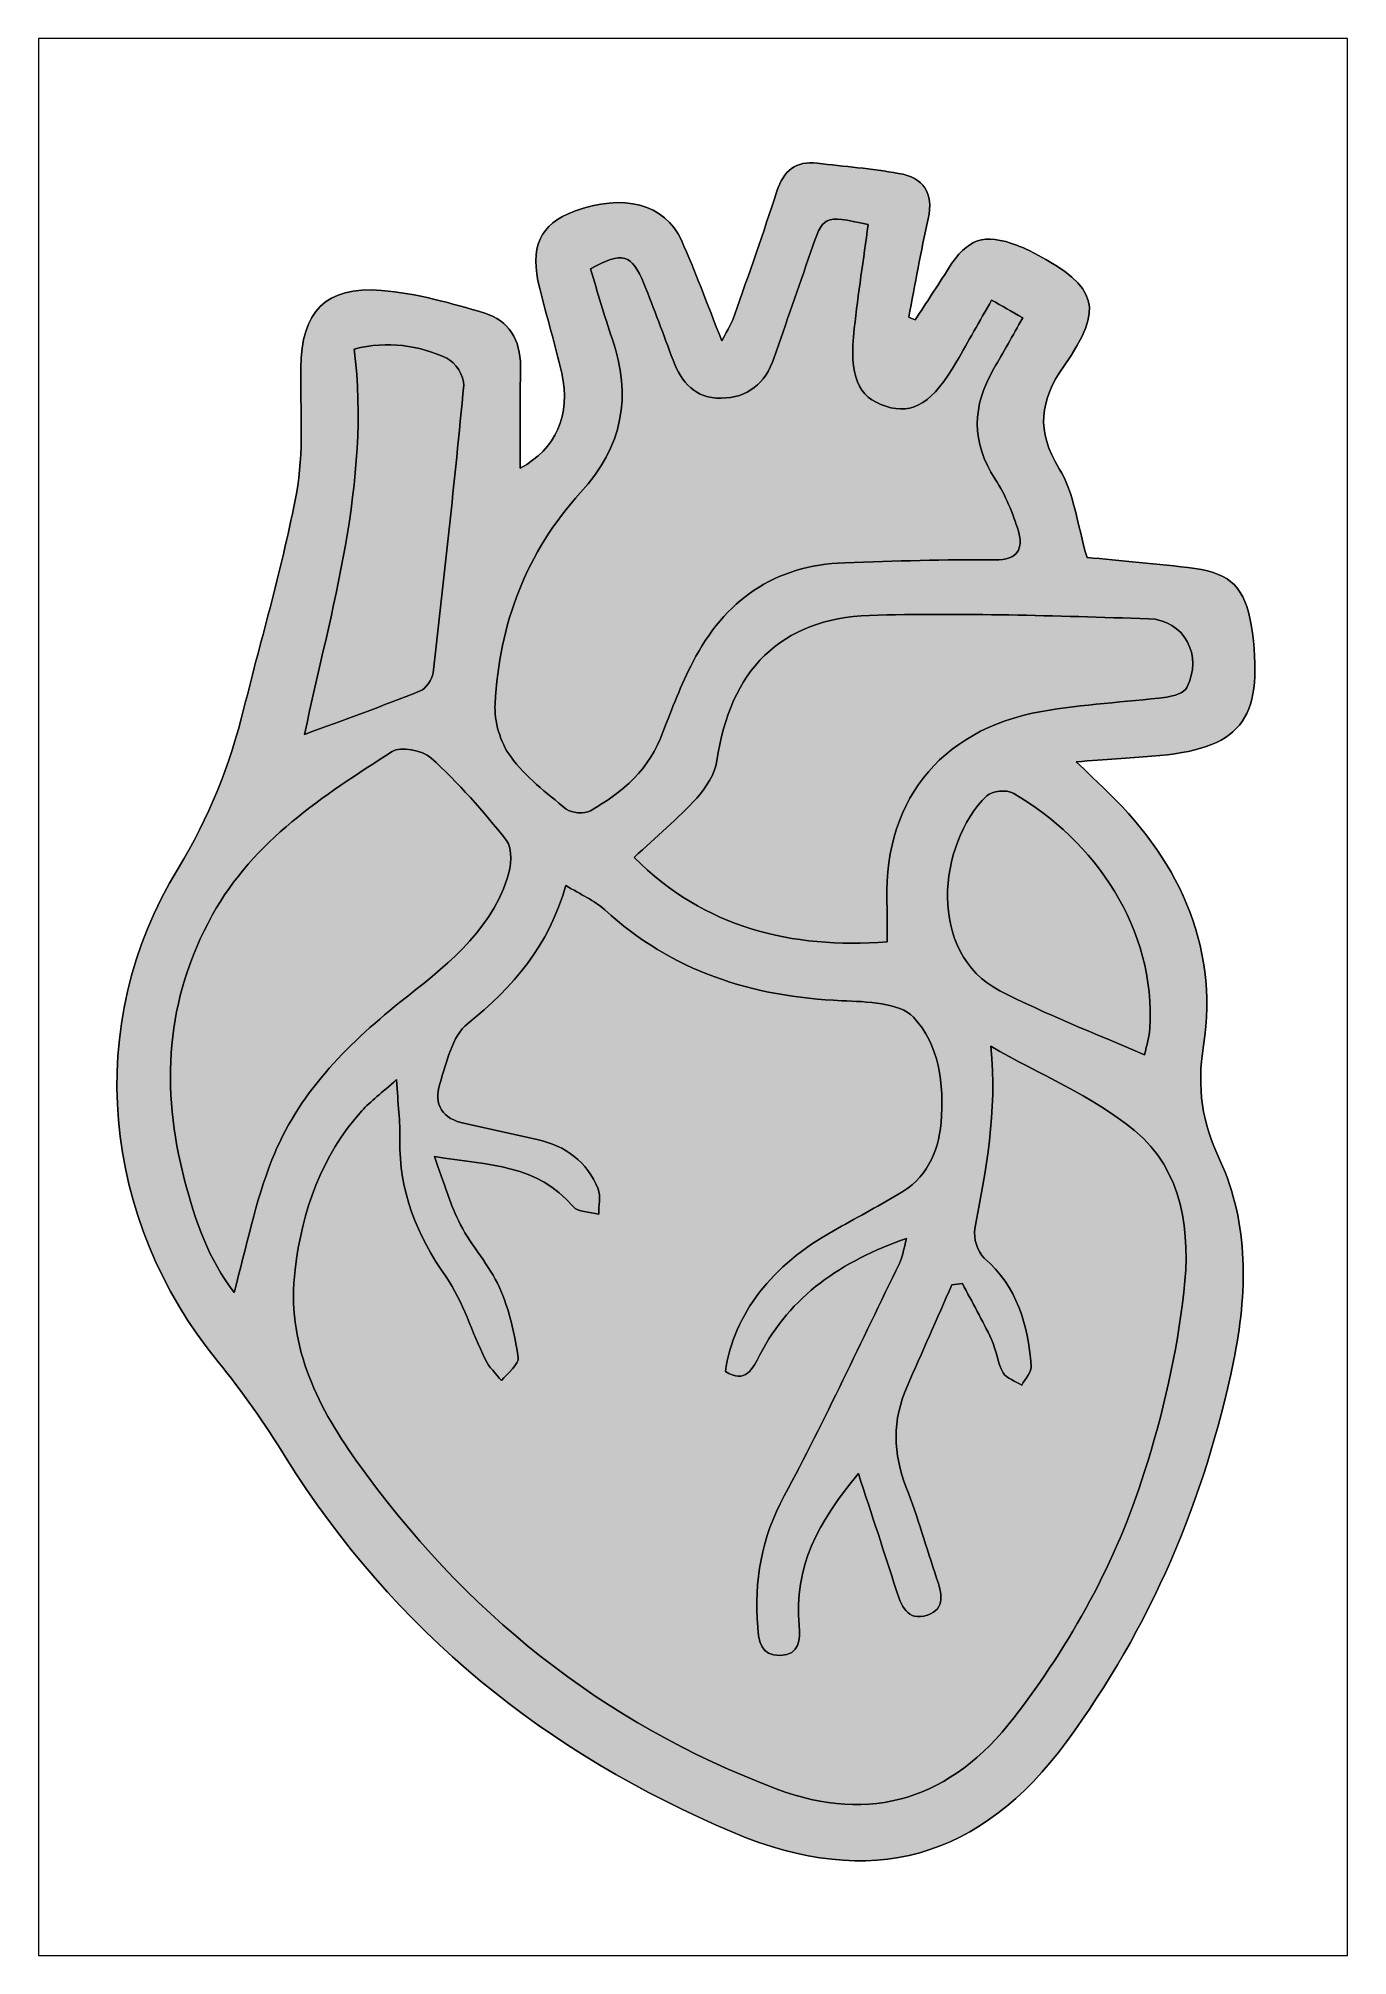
# Model space of a CAD drawing. Extents: x 301 to 995, y -1029 to -11.
import ezdxf

# ---------------------------------------------------------------- set-up
doc = ezdxf.new("R2010")
doc.units = 0
doc.header["$MEASUREMENT"] = 0
doc.layers.add('Capa 1', color=7, linetype='Continuous', lineweight=0)

msp = doc.modelspace()

# ---------------------------------------------------------------- hatches: boundary and pattern name
at = {"layer": 'Capa 1', "true_color": 0x000000, "transparency": 33554687}
h = msp.add_hatch(color=18, dxfattribs=at)
h.dxf.hatch_style = 2
edge = h.paths.add_edge_path()
edge.add_spline(control_points=[(887.6, -550.6), (888.8, -545), (890.2, -540.9), (890.4, -536.8), (893.8, -483.6), (861.1, -436.6), (818, -411.7), (814.5, -409.7), (806.6, -410.5), (803.9, -413.1), (777.7, -438.8), (772.3, -496.5), (810.8, -516.5), (835.2, -529.1), (861, -538.9), (887.6, -550.6)], knot_values=[0, 0, 0, 0, 1, 1, 1, 2, 2, 2, 3, 3, 3, 4, 4, 4, 5, 5, 5, 5], degree=3, periodic=0)
edge = h.paths.add_edge_path()
edge.add_spline(control_points=[(441.9, -380.5), (463.3, -372.6), (483.5, -365.4), (503.3, -357.4), (506.4, -356.2), (509.7, -351.4), (510.1, -347.9), (516, -297.1), (521.6, -246.2), (526.4, -195.2), (526.8, -190.6), (521.9, -182.9), (517.4, -180.9), (502.4, -174), (486.3, -171.6), (468.3, -176), (477, -247.3), (455.9, -314.3), (441.9, -380.5)], knot_values=[0, 0, 0, 0, 1, 1, 1, 2, 2, 2, 3, 3, 3, 4, 4, 4, 5, 5, 5, 6, 6, 6, 6], degree=3, periodic=0)
edge = h.paths.add_edge_path()
edge.add_spline(control_points=[(404.5, -676.6), (411.3, -652.2), (415.8, -628.4), (424.6, -606.3), (438.2, -571.7), (463.7, -545.8), (492.4, -522.8), (515.4, -504.4), (539.6, -486.5), (549.5, -457), (551.6, -450.8), (552.4, -441.1), (549, -436.8), (536.9, -421.1), (523.5, -406.4), (509, -392.9), (504.6, -388.9), (492.9, -386.7), (488.4, -389.6), (451.8, -413.1), (414.9, -436.7), (393, -476.4), (368.2, -521.1), (365.4, -568.2), (378.3, -617), (383.9, -638.4), (391, -659.1), (404.5, -676.6)], knot_values=[0, 0, 0, 0, 1, 1, 1, 2, 2, 2, 3, 3, 3, 4, 4, 4, 5, 5, 5, 6, 6, 6, 7, 7, 7, 8, 8, 8, 9, 9, 9, 9], degree=3, periodic=0)
edge = h.paths.add_edge_path()
edge.add_spline(control_points=[(616.8, -445.8), (654.4, -483.5), (700.1, -494.2), (751, -490.6), (751, -484.1), (751.3, -478.8), (751, -473.6), (747.9, -417.6), (778.1, -378.1), (833.1, -368.3), (855, -364.5), (877.3, -363.4), (899.4, -360.7), (903.2, -360.2), (908.6, -358.5), (910, -355.7), (918.8, -338.8), (908.7, -319.7), (889.8, -319.1), (840.4, -317.7), (791, -315.8), (741.7, -317.4), (694.3, -318.9), (667.6, -346.9), (660.7, -394.5), (659.6, -401.5), (655, -408.9), (650, -414.3), (640, -425.2), (628.5, -434.9), (616.8, -445.8)], knot_values=[0, 0, 0, 0, 1, 1, 1, 2, 2, 2, 3, 3, 3, 4, 4, 4, 5, 5, 5, 6, 6, 6, 7, 7, 7, 8, 8, 8, 9, 9, 9, 10, 10, 10, 10], degree=3, periodic=0)
edge = h.paths.add_edge_path()
edge.add_spline(control_points=[(593.6, -133.4), (597.4, -145.6), (600.9, -158.1), (605.1, -170.4), (615.7, -201), (610.8, -227.9), (588.4, -252.2), (559.6, -283.7), (545.2, -321.9), (543, -364.2), (542.5, -373.6), (545.8, -384.8), (551.3, -392.3), (559.2, -403.1), (570.3, -411.6), (580.8, -420.1), (583.6, -422.3), (590.3, -422.8), (593.6, -421), (610.9, -411.4), (625, -398.7), (632.1, -379.4), (636.8, -366.8), (641.8, -354.1), (648, -342.1), (664.7, -309.3), (691.2, -290.7), (728.6, -289.4), (755.2, -288.5), (781.8, -287.6), (808.4, -287.9), (820.5, -288), (823.3, -281.8), (820.7, -272.7), (817.9, -263.1), (813.8, -253.5), (808.4, -245.1), (795.6, -225.4), (796.1, -206.2), (807.7, -186.4), (812.7, -177.8), (817.6, -169.1), (823, -159.5), (816.9, -156), (812.1, -153.2), (806.5, -150), (800, -161.5), (794, -172), (788.1, -182.4), (775.4, -204.5), (765.1, -211), (750.3, -206.4), (735.4, -201.6), (730.7, -190.4), (733.6, -165.1), (735.7, -146.6), (738.5, -128.2), (741, -110), (717.1, -104.8), (717.2, -104.8), (710.4, -124.8), (704, -143.5), (697.4, -162.2), (691, -181), (686.4, -194.3), (677.1, -201.9), (662.9, -202.1), (649.4, -202.3), (642, -193.8), (637.5, -182), (632.4, -168.4), (627.4, -154.8), (622, -141.3), (615.6, -125.5), (610.7, -124.1), (593.6, -133.4)], knot_values=[0, 0, 0, 0, 1, 1, 1, 2, 2, 2, 3, 3, 3, 4, 4, 4, 5, 5, 5, 6, 6, 6, 7, 7, 7, 8, 8, 8, 9, 9, 9, 10, 10, 10, 11, 11, 11, 12, 12, 12, 13, 13, 13, 14, 14, 14, 15, 15, 15, 16, 16, 16, 17, 17, 17, 18, 18, 18, 19, 19, 19, 20, 20, 20, 21, 21, 21, 22, 22, 22, 23, 23, 23, 24, 24, 24, 25, 25, 25, 25], degree=3, periodic=0)
edge = h.paths.add_edge_path()
edge.add_spline(control_points=[(735.8, -772.7), (714.5, -798.2), (701.4, -822.6), (704.4, -853.4), (705.1, -860.8), (704.8, -868.8), (694.3, -869.2), (683.9, -869.6), (683, -861.6), (682.4, -854.3), (680.3, -829.7), (684.4, -806.9), (696.5, -784.5), (718.2, -744.1), (737.4, -702.4), (757.6, -661.2), (759.3, -657.6), (759.9, -653.4), (761.4, -647.9), (726.7, -660.1), (699.8, -678.3), (683.5, -709.8), (679.9, -716.8), (675.9, -725.4), (665.2, -718.5), (669.8, -687.9), (689.9, -662.1), (722.6, -643.9), (734, -637.5), (745.4, -631.2), (756.8, -624.7), (771.5, -616.3), (778.3, -602.9), (779.7, -586.5), (781.4, -566.1), (778.6, -544.9), (765, -530.6), (757.5, -522.7), (740.2, -522.4), (727.1, -521.8), (679.5, -519.8), (636.9, -506.3), (601.2, -473.6), (595.7, -468.6), (588.5, -465.5), (580.5, -460.6), (571.6, -492.6), (552.6, -514.7), (528.4, -534), (520.2, -540.6), (517.3, -554.7), (513.7, -565.9), (510.2, -576.9), (515.1, -584.6), (527.1, -587), (539.9, -589.7), (552.6, -592.7), (565.3, -595.5), (580.5, -598.8), (591.9, -607.2), (597.7, -621.7), (599.2, -625.6), (597.9, -630.6), (598, -635.1), (593.3, -633.8), (586.9, -634), (584.4, -631), (565.8, -608.8), (539.9, -609), (510.8, -604.5), (516.1, -618.8), (519.3, -630.3), (524.7, -640.7), (530.6, -652.2), (540, -662.1), (545.3, -673.9), (550.5, -685.5), (553.4, -698.4), (555.3, -711.1), (555.9, -714.7), (549.6, -719.3), (546.4, -723.4), (543.5, -719.7), (539.8, -716.3), (537.8, -712.1), (530.7, -697.6), (526.1, -681.5), (517, -668.4), (501.5, -646.2), (492, -622.9), (492.5, -595.6), (492.7, -586.1), (491.5, -576.6), (490.7, -563.7), (482.8, -570.8), (477, -575.1), (472.3, -580.3), (450.8, -604.3), (440.6, -633.2), (436.9, -664.6), (432.3, -703.1), (447.5, -735.1), (469.2, -765.6), (526.3, -846.1), (600, -905.2), (692.2, -940), (742.6, -959.1), (785.3, -945.2), (818.3, -902.3), (848.7, -862.9), (872.5, -819.5), (887.5, -772.2), (897.4, -741.1), (904.9, -708.7), (908.5, -676.4), (912.1, -645.2), (908.2, -611.8), (882.3, -590.7), (859.8, -572.3), (831.7, -560.7), (806, -546), (809.7, -581.1), (803.3, -611.9), (797.6, -642.9), (796.7, -647.7), (799, -655.2), (802.6, -658.4), (820, -673.7), (825.8, -693.6), (827.5, -715.4), (827.8, -718.7), (824.3, -722.3), (822.6, -725.8), (819.2, -723.7), (814.4, -722.3), (812.6, -719.2), (809.6, -713.9), (809.1, -707.2), (806.4, -701.5), (801.7, -691.5), (796.2, -681.8), (791, -671.9), (789.2, -672.1), (787.3, -672.3), (785.4, -672.6), (777.5, -690.6), (769.5, -708.5), (761.6, -726.6), (753.8, -744.3), (754.1, -762), (761.2, -780.1), (767.3, -795.9), (772, -812.2), (777.3, -828.2), (779.8, -835.8), (782.4, -844.5), (772.4, -847.8), (761.6, -851.4), (758.5, -842.7), (755.8, -834.4), (749.6, -814.7), (743.1, -795), (735.8, -772.7)], knot_values=[0, 0, 0, 0, 1, 1, 1, 2, 2, 2, 3, 3, 3, 4, 4, 4, 5, 5, 5, 6, 6, 6, 7, 7, 7, 8, 8, 8, 9, 9, 9, 10, 10, 10, 11, 11, 11, 12, 12, 12, 13, 13, 13, 14, 14, 14, 15, 15, 15, 16, 16, 16, 17, 17, 17, 18, 18, 18, 19, 19, 19, 20, 20, 20, 21, 21, 21, 22, 22, 22, 23, 23, 23, 24, 24, 24, 25, 25, 25, 26, 26, 26, 27, 27, 27, 28, 28, 28, 29, 29, 29, 30, 30, 30, 31, 31, 31, 32, 32, 32, 33, 33, 33, 34, 34, 34, 35, 35, 35, 36, 36, 36, 37, 37, 37, 38, 38, 38, 39, 39, 39, 40, 40, 40, 41, 41, 41, 42, 42, 42, 43, 43, 43, 44, 44, 44, 45, 45, 45, 46, 46, 46, 47, 47, 47, 48, 48, 48, 49, 49, 49, 50, 50, 50, 51, 51, 51, 52, 52, 52, 53, 53, 53, 54, 54, 54, 54], degree=3, periodic=0)
edge = h.paths.add_edge_path()
edge.add_spline(control_points=[(556.4, -239.2), (575.2, -229.2), (583.5, -210.9), (578.4, -188.9), (574.9, -173.8), (570.5, -158.9), (566.7, -143.9), (561.2, -121.9), (566.7, -109.7), (585.1, -102.9), (610.9, -93.3), (633.1, -99), (641.9, -118.3), (649.2, -134.5), (655.2, -151.3), (663.4, -171.7), (666.7, -165), (668.8, -161.7), (670.1, -158.1), (677.7, -136.2), (685.4, -114.3), (692.6, -92.2), (696.1, -81.4), (702.5, -76), (714, -77.4), (728.4, -79.1), (742.8, -80.3), (757.1, -82.8), (770.3, -85), (775.9, -93.1), (772.8, -106.9), (769, -124.2), (765.9, -141.7), (762.5, -159.1), (763.6, -159.6), (764.8, -160.1), (765.9, -160.6), (771.8, -151.5), (777.8, -142.5), (783.6, -133.3), (793.6, -117.4), (802.5, -114.3), (820.2, -121.1), (823.3, -122.3), (826.4, -123.7), (829.4, -125.3), (862.9, -143.1), (866.4, -154.2), (844.9, -184.9), (832, -203.4), (830, -219.4), (842.4, -239.5), (850.3, -252.4), (852, -269.3), (857.1, -286.6), (874.3, -288.3), (894.4, -289.9), (914.4, -292.5), (933.5, -295.1), (941.1, -303.2), (944.2, -322.3), (944.5, -323.7), (944.8, -325.2), (944.9, -326.6), (950.7, -373.5), (938.4, -388.5), (891.4, -392.1), (879.3, -393), (867.3, -393.9), (851.4, -395), (857.4, -400.7), (861.2, -404.4), (865.1, -408.1), (904.6, -445.5), (927.3, -491), (918.9, -545.6), (915.3, -568.6), (918.2, -586.2), (927.6, -606.4), (943.2, -640.5), (942.3, -676.9), (934.8, -713.3), (919.6, -786.8), (890.7, -854.5), (846.3, -915), (800.9, -976.9), (742.7, -994.1), (669.5, -963.2), (570.4, -921.5), (489.5, -856.4), (431.9, -764.1), (420.9, -746.4), (409, -729.2), (395.9, -713.2), (334.1, -637.9), (324.2, -534.5), (374.8, -451.7), (391.3, -424.6), (402.3, -396.7), (409.8, -366.6), (419.2, -328.6), (430.4, -291), (437.6, -252.6), (441.7, -231), (439.7, -208.2), (439.9, -186), (440.2, -156.2), (453, -142.5), (482.8, -144.9), (501.3, -146.5), (519.7, -151.6), (537.6, -157), (550.2, -160.8), (556.6, -171.2), (556.5, -185), (556.3, -203.2), (556.4, -221.4), (556.4, -239.2)], knot_values=[0, 0, 0, 0, 1, 1, 1, 2, 2, 2, 3, 3, 3, 4, 4, 4, 5, 5, 5, 6, 6, 6, 7, 7, 7, 8, 8, 8, 9, 9, 9, 10, 10, 10, 11, 11, 11, 12, 12, 12, 13, 13, 13, 14, 14, 14, 15, 15, 15, 16, 16, 16, 17, 17, 17, 18, 18, 18, 19, 19, 19, 20, 20, 20, 21, 21, 21, 22, 22, 22, 23, 23, 23, 24, 24, 24, 25, 25, 25, 26, 26, 26, 27, 27, 27, 28, 28, 28, 29, 29, 29, 30, 30, 30, 31, 31, 31, 32, 32, 32, 33, 33, 33, 34, 34, 34, 35, 35, 35, 36, 36, 36, 37, 37, 37, 38, 38, 38, 39, 39, 39, 39], degree=3, periodic=0)
at = {"layer": 'Capa 1', "true_color": 0x1d1d1b, "transparency": 33554687}
h = msp.add_hatch(color=250, dxfattribs=at)
h.dxf.hatch_style = 2
edge = h.paths.add_edge_path()
edge.add_spline(control_points=[(593.6, -133.4), (610.7, -124.1), (615.6, -125.5), (622, -141.3), (627.4, -154.8), (632.4, -168.4), (637.5, -182), (642, -193.8), (649.4, -202.3), (662.9, -202.1), (677.1, -201.9), (686.4, -194.3), (691, -181), (697.4, -162.2), (704, -143.5), (710.4, -124.8), (717.2, -104.8), (717.1, -104.8), (741, -110), (738.5, -128.2), (735.7, -146.6), (733.6, -165.1), (730.7, -190.4), (735.4, -201.6), (750.3, -206.4), (765.1, -211), (775.4, -204.5), (788.1, -182.4), (794, -172), (800, -161.5), (806.5, -150), (812.1, -153.2), (816.9, -156), (823, -159.5), (817.6, -169.1), (812.7, -177.8), (807.7, -186.4), (796.1, -206.2), (795.6, -225.4), (808.4, -245.1), (813.8, -253.5), (817.9, -263.1), (820.7, -272.7), (823.3, -281.8), (820.5, -288), (808.4, -287.9), (781.8, -287.6), (755.2, -288.5), (728.6, -289.4), (691.2, -290.7), (664.7, -309.3), (648, -342.1), (641.8, -354.1), (636.8, -366.8), (632.1, -379.4), (625, -398.7), (610.9, -411.4), (593.6, -421), (590.3, -422.8), (583.6, -422.3), (580.8, -420.1), (570.3, -411.6), (559.2, -403.1), (551.3, -392.3), (545.8, -384.8), (542.5, -373.6), (543, -364.2), (545.2, -321.9), (559.6, -283.7), (588.4, -252.2), (610.8, -227.9), (615.7, -201), (605.1, -170.4), (600.9, -158.1), (597.4, -145.6), (593.6, -133.4)], knot_values=[0, 0, 0, 0, 1, 1, 1, 2, 2, 2, 3, 3, 3, 4, 4, 4, 5, 5, 5, 6, 6, 6, 7, 7, 7, 8, 8, 8, 9, 9, 9, 10, 10, 10, 11, 11, 11, 12, 12, 12, 13, 13, 13, 14, 14, 14, 15, 15, 15, 16, 16, 16, 17, 17, 17, 18, 18, 18, 19, 19, 19, 20, 20, 20, 21, 21, 21, 22, 22, 22, 23, 23, 23, 24, 24, 24, 25, 25, 25, 25], degree=3, periodic=0)
h = msp.add_hatch(color=250, dxfattribs=at)
h.dxf.hatch_style = 2
edge = h.paths.add_edge_path()
edge.add_spline(control_points=[(441.9, -380.5), (455.9, -314.3), (477, -247.3), (468.3, -176), (486.3, -171.6), (502.4, -174), (517.4, -180.9), (521.9, -182.9), (526.8, -190.6), (526.4, -195.2), (521.6, -246.2), (516, -297.1), (510.1, -347.9), (509.7, -351.4), (506.4, -356.2), (503.3, -357.4), (483.5, -365.4), (463.3, -372.6), (441.9, -380.5)], knot_values=[0, 0, 0, 0, 1, 1, 1, 2, 2, 2, 3, 3, 3, 4, 4, 4, 5, 5, 5, 6, 6, 6, 6], degree=3, periodic=0)
h = msp.add_hatch(color=250, dxfattribs=at)
h.dxf.hatch_style = 2
edge = h.paths.add_edge_path()
edge.add_spline(control_points=[(616.8, -445.8), (628.5, -434.9), (640, -425.2), (650, -414.3), (655, -408.9), (659.6, -401.5), (660.7, -394.5), (667.6, -346.9), (694.3, -318.9), (741.7, -317.4), (791, -315.8), (840.4, -317.7), (889.8, -319.1), (908.7, -319.7), (918.8, -338.8), (910, -355.7), (908.6, -358.5), (903.2, -360.2), (899.4, -360.7), (877.3, -363.4), (855, -364.5), (833.1, -368.3), (778.1, -378.1), (747.9, -417.6), (751, -473.6), (751.3, -478.8), (751, -484.1), (751, -490.6), (700.1, -494.2), (654.4, -483.5), (616.8, -445.8)], knot_values=[0, 0, 0, 0, 1, 1, 1, 2, 2, 2, 3, 3, 3, 4, 4, 4, 5, 5, 5, 6, 6, 6, 7, 7, 7, 8, 8, 8, 9, 9, 9, 10, 10, 10, 10], degree=3, periodic=0)
h = msp.add_hatch(color=250, dxfattribs=at)
h.dxf.hatch_style = 2
edge = h.paths.add_edge_path()
edge.add_spline(control_points=[(404.5, -676.6), (391, -659.1), (383.9, -638.4), (378.3, -617), (365.4, -568.2), (368.2, -521.1), (393, -476.4), (414.9, -436.7), (451.8, -413.1), (488.4, -389.6), (492.9, -386.7), (504.6, -388.9), (509, -392.9), (523.5, -406.4), (536.9, -421.1), (549, -436.8), (552.4, -441.1), (551.6, -450.8), (549.5, -457), (539.6, -486.5), (515.4, -504.4), (492.4, -522.8), (463.7, -545.8), (438.2, -571.7), (424.6, -606.3), (415.8, -628.4), (411.3, -652.2), (404.5, -676.6)], knot_values=[0, 0, 0, 0, 1, 1, 1, 2, 2, 2, 3, 3, 3, 4, 4, 4, 5, 5, 5, 6, 6, 6, 7, 7, 7, 8, 8, 8, 9, 9, 9, 9], degree=3, periodic=0)
h = msp.add_hatch(color=250, dxfattribs=at)
h.dxf.hatch_style = 2
edge = h.paths.add_edge_path()
edge.add_spline(control_points=[(887.6, -550.6), (861, -538.9), (835.2, -529.1), (810.8, -516.5), (772.3, -496.5), (777.7, -438.8), (803.9, -413.1), (806.6, -410.5), (814.5, -409.7), (818, -411.7), (861.1, -436.6), (893.8, -483.6), (890.4, -536.8), (890.2, -540.9), (888.8, -545), (887.6, -550.6)], knot_values=[0, 0, 0, 0, 1, 1, 1, 2, 2, 2, 3, 3, 3, 4, 4, 4, 5, 5, 5, 5], degree=3, periodic=0)
h = msp.add_hatch(color=250, dxfattribs=at)
h.dxf.hatch_style = 2
edge = h.paths.add_edge_path()
edge.add_spline(control_points=[(735.8, -772.7), (743.1, -795), (749.6, -814.7), (755.8, -834.4), (758.5, -842.7), (761.6, -851.4), (772.4, -847.8), (782.4, -844.5), (779.8, -835.8), (777.3, -828.2), (772, -812.2), (767.3, -795.9), (761.2, -780.1), (754.1, -762), (753.8, -744.3), (761.6, -726.6), (769.5, -708.5), (777.5, -690.6), (785.4, -672.6), (787.3, -672.3), (789.2, -672.1), (791, -671.9), (796.2, -681.8), (801.7, -691.5), (806.4, -701.5), (809.1, -707.2), (809.6, -713.9), (812.6, -719.2), (814.4, -722.3), (819.2, -723.7), (822.6, -725.8), (824.3, -722.3), (827.8, -718.7), (827.5, -715.4), (825.8, -693.6), (820, -673.7), (802.6, -658.4), (799, -655.2), (796.7, -647.7), (797.6, -642.9), (803.3, -611.9), (809.7, -581.1), (806, -546), (831.7, -560.7), (859.8, -572.3), (882.3, -590.7), (908.2, -611.8), (912.1, -645.2), (908.5, -676.4), (904.9, -708.7), (897.4, -741.1), (887.5, -772.2), (872.5, -819.5), (848.7, -862.9), (818.3, -902.3), (785.3, -945.2), (742.6, -959.1), (692.2, -940), (600, -905.2), (526.3, -846.1), (469.2, -765.6), (447.5, -735.1), (432.3, -703.1), (436.9, -664.6), (440.6, -633.2), (450.8, -604.3), (472.3, -580.3), (477, -575.1), (482.8, -570.8), (490.7, -563.7), (491.5, -576.6), (492.7, -586.1), (492.5, -595.6), (492, -622.9), (501.5, -646.2), (517, -668.4), (526.1, -681.5), (530.7, -697.6), (537.8, -712.1), (539.8, -716.3), (543.5, -719.7), (546.4, -723.4), (549.6, -719.3), (555.9, -714.7), (555.3, -711.1), (553.4, -698.4), (550.5, -685.5), (545.3, -673.9), (540, -662.1), (530.6, -652.2), (524.7, -640.7), (519.3, -630.3), (516.1, -618.8), (510.8, -604.5), (539.9, -609), (565.8, -608.8), (584.4, -631), (586.9, -634), (593.3, -633.8), (598, -635.1), (597.9, -630.6), (599.2, -625.6), (597.7, -621.7), (591.9, -607.2), (580.5, -598.8), (565.3, -595.5), (552.6, -592.7), (539.9, -589.7), (527.1, -587), (515.1, -584.6), (510.2, -576.9), (513.7, -565.9), (517.3, -554.7), (520.2, -540.6), (528.4, -534), (552.6, -514.7), (571.6, -492.6), (580.5, -460.6), (588.5, -465.5), (595.7, -468.6), (601.2, -473.6), (636.9, -506.3), (679.5, -519.8), (727.1, -521.8), (740.2, -522.4), (757.5, -522.7), (765, -530.6), (778.6, -544.9), (781.4, -566.1), (779.7, -586.5), (778.3, -602.9), (771.5, -616.3), (756.8, -624.7), (745.4, -631.2), (734, -637.5), (722.6, -643.9), (689.9, -662.1), (669.8, -687.9), (665.2, -718.5), (675.9, -725.4), (679.9, -716.8), (683.5, -709.8), (699.8, -678.3), (726.7, -660.1), (761.4, -647.9), (759.9, -653.4), (759.3, -657.6), (757.6, -661.2), (737.4, -702.4), (718.2, -744.1), (696.5, -784.5), (684.4, -806.9), (680.3, -829.7), (682.4, -854.3), (683, -861.6), (683.9, -869.6), (694.3, -869.2), (704.8, -868.8), (705.1, -860.8), (704.4, -853.4), (701.4, -822.6), (714.5, -798.2), (735.8, -772.7)], knot_values=[0, 0, 0, 0, 1, 1, 1, 2, 2, 2, 3, 3, 3, 4, 4, 4, 5, 5, 5, 6, 6, 6, 7, 7, 7, 8, 8, 8, 9, 9, 9, 10, 10, 10, 11, 11, 11, 12, 12, 12, 13, 13, 13, 14, 14, 14, 15, 15, 15, 16, 16, 16, 17, 17, 17, 18, 18, 18, 19, 19, 19, 20, 20, 20, 21, 21, 21, 22, 22, 22, 23, 23, 23, 24, 24, 24, 25, 25, 25, 26, 26, 26, 27, 27, 27, 28, 28, 28, 29, 29, 29, 30, 30, 30, 31, 31, 31, 32, 32, 32, 33, 33, 33, 34, 34, 34, 35, 35, 35, 36, 36, 36, 37, 37, 37, 38, 38, 38, 39, 39, 39, 40, 40, 40, 41, 41, 41, 42, 42, 42, 43, 43, 43, 44, 44, 44, 45, 45, 45, 46, 46, 46, 47, 47, 47, 48, 48, 48, 49, 49, 49, 50, 50, 50, 51, 51, 51, 52, 52, 52, 53, 53, 53, 54, 54, 54, 54], degree=3, periodic=0)

# ---------------------------------------------------------------- linework, layer by layer
at = {"layer": 'Capa 1'}
for points, knots in [([(300.7, -11.2), (532.3, -11.2), (763.8, -11.2), (995.4, -11.2), (995.4, -350.3), (995.4, -689.4), (995.4, -1028.5), (763.8, -1028.5), (532.3, -1028.5), (300.7, -1028.5), (300.7, -689.4), (300.7, -350.3), (300.7, -11.2)], [0, 0, 0, 0, 1, 1, 1, 2, 2, 2, 3, 3, 3, 4, 4, 4, 4]), ([(556.4, -239.2), (556.4, -221.4), (556.3, -203.2), (556.5, -185), (556.6, -171.2), (550.2, -160.8), (537.6, -157), (519.7, -151.6), (501.3, -146.5), (482.8, -144.9), (453, -142.5), (440.2, -156.2), (439.9, -186), (439.7, -208.2), (441.7, -231), (437.6, -252.6), (430.4, -291), (419.2, -328.6), (409.8, -366.6), (402.3, -396.7), (391.3, -424.6), (374.8, -451.7), (324.2, -534.5), (334.1, -637.9), (395.9, -713.2), (409, -729.2), (420.9, -746.4), (431.9, -764.1), (489.5, -856.4), (570.4, -921.5), (669.5, -963.2), (742.7, -994.1), (800.9, -976.9), (846.3, -915), (890.7, -854.5), (919.6, -786.8), (934.8, -713.3), (942.3, -676.9), (943.2, -640.5), (927.6, -606.4), (918.2, -586.2), (915.3, -568.6), (918.9, -545.6), (927.3, -491), (904.6, -445.5), (865.1, -408.1), (861.2, -404.4), (857.4, -400.7), (851.4, -395), (867.3, -393.9), (879.3, -393), (891.4, -392.1), (938.4, -388.5), (950.7, -373.5), (944.9, -326.6), (944.8, -325.2), (944.5, -323.7), (944.2, -322.3), (941.1, -303.2), (933.5, -295.1), (914.4, -292.5), (894.4, -289.9), (874.3, -288.3), (857.1, -286.6), (852, -269.3), (850.3, -252.4), (842.4, -239.5), (830, -219.4), (832, -203.4), (844.9, -184.9), (866.4, -154.2), (862.9, -143.1), (829.4, -125.3), (826.4, -123.7), (823.3, -122.3), (820.2, -121.1), (802.5, -114.3), (793.6, -117.4), (783.6, -133.3), (777.8, -142.5), (771.8, -151.5), (765.9, -160.6), (764.8, -160.1), (763.6, -159.6), (762.5, -159.1), (765.9, -141.7), (769, -124.2), (772.8, -106.9), (775.9, -93.1), (770.3, -85), (757.1, -82.8), (742.8, -80.3), (728.4, -79.1), (714, -77.4), (702.5, -76), (696.1, -81.4), (692.6, -92.2), (685.4, -114.3), (677.7, -136.2), (670.1, -158.1), (668.8, -161.7), (666.7, -165), (663.4, -171.7), (655.2, -151.3), (649.2, -134.5), (641.9, -118.3), (633.1, -99), (610.9, -93.3), (585.1, -102.9), (566.7, -109.7), (561.2, -121.9), (566.7, -143.9), (570.5, -158.9), (574.9, -173.8), (578.4, -188.9), (583.5, -210.9), (575.2, -229.2), (556.4, -239.2)], [0, 0, 0, 0, 1, 1, 1, 2, 2, 2, 3, 3, 3, 4, 4, 4, 5, 5, 5, 6, 6, 6, 7, 7, 7, 8, 8, 8, 9, 9, 9, 10, 10, 10, 11, 11, 11, 12, 12, 12, 13, 13, 13, 14, 14, 14, 15, 15, 15, 16, 16, 16, 17, 17, 17, 18, 18, 18, 19, 19, 19, 20, 20, 20, 21, 21, 21, 22, 22, 22, 23, 23, 23, 24, 24, 24, 25, 25, 25, 26, 26, 26, 27, 27, 27, 28, 28, 28, 29, 29, 29, 30, 30, 30, 31, 31, 31, 32, 32, 32, 33, 33, 33, 34, 34, 34, 35, 35, 35, 36, 36, 36, 37, 37, 37, 38, 38, 38, 39, 39, 39, 39]), ([(556.4, -239.2), (575.2, -229.2), (583.5, -210.9), (578.4, -188.9), (574.9, -173.8), (570.5, -158.9), (566.7, -143.9), (561.2, -121.9), (566.7, -109.7), (585.1, -102.9), (610.9, -93.3), (633.1, -99), (641.9, -118.3), (649.2, -134.5), (655.2, -151.3), (663.4, -171.7), (666.7, -165), (668.8, -161.7), (670.1, -158.1), (677.7, -136.2), (685.4, -114.3), (692.6, -92.2), (696.1, -81.4), (702.5, -76), (714, -77.4), (728.4, -79.1), (742.8, -80.3), (757.1, -82.8), (770.3, -85), (775.9, -93.1), (772.8, -106.9), (769, -124.2), (765.9, -141.7), (762.5, -159.1), (763.6, -159.6), (764.8, -160.1), (765.9, -160.6), (771.8, -151.5), (777.8, -142.5), (783.6, -133.3), (793.6, -117.4), (802.5, -114.3), (820.2, -121.1), (823.3, -122.3), (826.4, -123.7), (829.4, -125.3), (862.9, -143.1), (866.4, -154.2), (844.9, -184.9), (832, -203.4), (830, -219.4), (842.4, -239.5), (850.3, -252.4), (852, -269.3), (857.1, -286.6), (874.3, -288.3), (894.4, -289.9), (914.4, -292.5), (933.5, -295.1), (941.1, -303.2), (944.2, -322.3), (944.5, -323.7), (944.8, -325.2), (944.9, -326.6), (950.7, -373.5), (938.4, -388.5), (891.4, -392.1), (879.3, -393), (867.3, -393.9), (851.4, -395), (857.4, -400.7), (861.2, -404.4), (865.1, -408.1), (904.6, -445.5), (927.3, -491), (918.9, -545.6), (915.3, -568.6), (918.2, -586.2), (927.6, -606.4), (943.2, -640.5), (942.3, -676.9), (934.8, -713.3), (919.6, -786.8), (890.7, -854.5), (846.3, -915), (800.9, -976.9), (742.7, -994.1), (669.5, -963.2), (570.4, -921.5), (489.5, -856.4), (431.9, -764.1), (420.9, -746.4), (409, -729.2), (395.9, -713.2), (334.1, -637.9), (324.2, -534.5), (374.8, -451.7), (391.3, -424.6), (402.3, -396.7), (409.8, -366.6), (419.2, -328.6), (430.4, -291), (437.6, -252.6), (441.7, -231), (439.7, -208.2), (439.9, -186), (440.2, -156.2), (453, -142.5), (482.8, -144.9), (501.3, -146.5), (519.7, -151.6), (537.6, -157), (550.2, -160.8), (556.6, -171.2), (556.5, -185), (556.3, -203.2), (556.4, -221.4), (556.4, -239.2)], [0, 0, 0, 0, 1, 1, 1, 2, 2, 2, 3, 3, 3, 4, 4, 4, 5, 5, 5, 6, 6, 6, 7, 7, 7, 8, 8, 8, 9, 9, 9, 10, 10, 10, 11, 11, 11, 12, 12, 12, 13, 13, 13, 14, 14, 14, 15, 15, 15, 16, 16, 16, 17, 17, 17, 18, 18, 18, 19, 19, 19, 20, 20, 20, 21, 21, 21, 22, 22, 22, 23, 23, 23, 24, 24, 24, 25, 25, 25, 26, 26, 26, 27, 27, 27, 28, 28, 28, 29, 29, 29, 30, 30, 30, 31, 31, 31, 32, 32, 32, 33, 33, 33, 34, 34, 34, 35, 35, 35, 36, 36, 36, 37, 37, 37, 38, 38, 38, 39, 39, 39, 39]), ([(593.6, -133.4), (597.4, -145.6), (600.9, -158.1), (605.1, -170.4), (615.7, -201), (610.8, -227.9), (588.4, -252.2), (559.6, -283.7), (545.2, -321.9), (543, -364.2), (542.5, -373.6), (545.8, -384.8), (551.3, -392.3), (559.2, -403.1), (570.3, -411.6), (580.8, -420.1), (583.6, -422.3), (590.3, -422.8), (593.6, -421), (610.9, -411.4), (625, -398.7), (632.1, -379.4), (636.8, -366.8), (641.8, -354.1), (648, -342.1), (664.7, -309.3), (691.2, -290.7), (728.6, -289.4), (755.2, -288.5), (781.8, -287.6), (808.4, -287.9), (820.5, -288), (823.3, -281.8), (820.7, -272.7), (817.9, -263.1), (813.8, -253.5), (808.4, -245.1), (795.6, -225.4), (796.1, -206.2), (807.7, -186.4), (812.7, -177.8), (817.6, -169.1), (823, -159.5), (816.9, -156), (812.1, -153.2), (806.5, -150), (800, -161.5), (794, -172), (788.1, -182.4), (775.4, -204.5), (765.1, -211), (750.3, -206.4), (735.4, -201.6), (730.7, -190.4), (733.6, -165.1), (735.7, -146.6), (738.5, -128.2), (741, -110), (717.1, -104.8), (717.2, -104.8), (710.4, -124.8), (704, -143.5), (697.4, -162.2), (691, -181), (686.4, -194.3), (677.1, -201.9), (662.9, -202.1), (649.4, -202.3), (642, -193.8), (637.5, -182), (632.4, -168.4), (627.4, -154.8), (622, -141.3), (615.6, -125.5), (610.7, -124.1), (593.6, -133.4)], [0, 0, 0, 0, 1, 1, 1, 2, 2, 2, 3, 3, 3, 4, 4, 4, 5, 5, 5, 6, 6, 6, 7, 7, 7, 8, 8, 8, 9, 9, 9, 10, 10, 10, 11, 11, 11, 12, 12, 12, 13, 13, 13, 14, 14, 14, 15, 15, 15, 16, 16, 16, 17, 17, 17, 18, 18, 18, 19, 19, 19, 20, 20, 20, 21, 21, 21, 22, 22, 22, 23, 23, 23, 24, 24, 24, 25, 25, 25, 25]), ([(593.6, -133.4), (610.7, -124.1), (615.6, -125.5), (622, -141.3), (627.4, -154.8), (632.4, -168.4), (637.5, -182), (642, -193.8), (649.4, -202.3), (662.9, -202.1), (677.1, -201.9), (686.4, -194.3), (691, -181), (697.4, -162.2), (704, -143.5), (710.4, -124.8), (717.2, -104.8), (717.1, -104.8), (741, -110), (738.5, -128.2), (735.7, -146.6), (733.6, -165.1), (730.7, -190.4), (735.4, -201.6), (750.3, -206.4), (765.1, -211), (775.4, -204.5), (788.1, -182.4), (794, -172), (800, -161.5), (806.5, -150), (812.1, -153.2), (816.9, -156), (823, -159.5), (817.6, -169.1), (812.7, -177.8), (807.7, -186.4), (796.1, -206.2), (795.6, -225.4), (808.4, -245.1), (813.8, -253.5), (817.9, -263.1), (820.7, -272.7), (823.3, -281.8), (820.5, -288), (808.4, -287.9), (781.8, -287.6), (755.2, -288.5), (728.6, -289.4), (691.2, -290.7), (664.7, -309.3), (648, -342.1), (641.8, -354.1), (636.8, -366.8), (632.1, -379.4), (625, -398.7), (610.9, -411.4), (593.6, -421), (590.3, -422.8), (583.6, -422.3), (580.8, -420.1), (570.3, -411.6), (559.2, -403.1), (551.3, -392.3), (545.8, -384.8), (542.5, -373.6), (543, -364.2), (545.2, -321.9), (559.6, -283.7), (588.4, -252.2), (610.8, -227.9), (615.7, -201), (605.1, -170.4), (600.9, -158.1), (597.4, -145.6), (593.6, -133.4)], [0, 0, 0, 0, 1, 1, 1, 2, 2, 2, 3, 3, 3, 4, 4, 4, 5, 5, 5, 6, 6, 6, 7, 7, 7, 8, 8, 8, 9, 9, 9, 10, 10, 10, 11, 11, 11, 12, 12, 12, 13, 13, 13, 14, 14, 14, 15, 15, 15, 16, 16, 16, 17, 17, 17, 18, 18, 18, 19, 19, 19, 20, 20, 20, 21, 21, 21, 22, 22, 22, 23, 23, 23, 24, 24, 24, 25, 25, 25, 25]), ([(441.9, -380.5), (463.3, -372.6), (483.5, -365.4), (503.3, -357.4), (506.4, -356.2), (509.7, -351.4), (510.1, -347.9), (516, -297.1), (521.6, -246.2), (526.4, -195.2), (526.8, -190.6), (521.9, -182.9), (517.4, -180.9), (502.4, -174), (486.3, -171.6), (468.3, -176), (477, -247.3), (455.9, -314.3), (441.9, -380.5)], [0, 0, 0, 0, 1, 1, 1, 2, 2, 2, 3, 3, 3, 4, 4, 4, 5, 5, 5, 6, 6, 6, 6]), ([(441.9, -380.5), (455.9, -314.3), (477, -247.3), (468.3, -176), (486.3, -171.6), (502.4, -174), (517.4, -180.9), (521.9, -182.9), (526.8, -190.6), (526.4, -195.2), (521.6, -246.2), (516, -297.1), (510.1, -347.9), (509.7, -351.4), (506.4, -356.2), (503.3, -357.4), (483.5, -365.4), (463.3, -372.6), (441.9, -380.5)], [0, 0, 0, 0, 1, 1, 1, 2, 2, 2, 3, 3, 3, 4, 4, 4, 5, 5, 5, 6, 6, 6, 6]), ([(616.8, -445.8), (654.4, -483.5), (700.1, -494.2), (751, -490.6), (751, -484.1), (751.3, -478.8), (751, -473.6), (747.9, -417.6), (778.1, -378.1), (833.1, -368.3), (855, -364.5), (877.3, -363.4), (899.4, -360.7), (903.2, -360.2), (908.6, -358.5), (910, -355.7), (918.8, -338.8), (908.7, -319.7), (889.8, -319.1), (840.4, -317.7), (791, -315.8), (741.7, -317.4), (694.3, -318.9), (667.6, -346.9), (660.7, -394.5), (659.6, -401.5), (655, -408.9), (650, -414.3), (640, -425.2), (628.5, -434.9), (616.8, -445.8)], [0, 0, 0, 0, 1, 1, 1, 2, 2, 2, 3, 3, 3, 4, 4, 4, 5, 5, 5, 6, 6, 6, 7, 7, 7, 8, 8, 8, 9, 9, 9, 10, 10, 10, 10]), ([(616.8, -445.8), (628.5, -434.9), (640, -425.2), (650, -414.3), (655, -408.9), (659.6, -401.5), (660.7, -394.5), (667.6, -346.9), (694.3, -318.9), (741.7, -317.4), (791, -315.8), (840.4, -317.7), (889.8, -319.1), (908.7, -319.7), (918.8, -338.8), (910, -355.7), (908.6, -358.5), (903.2, -360.2), (899.4, -360.7), (877.3, -363.4), (855, -364.5), (833.1, -368.3), (778.1, -378.1), (747.9, -417.6), (751, -473.6), (751.3, -478.8), (751, -484.1), (751, -490.6), (700.1, -494.2), (654.4, -483.5), (616.8, -445.8)], [0, 0, 0, 0, 1, 1, 1, 2, 2, 2, 3, 3, 3, 4, 4, 4, 5, 5, 5, 6, 6, 6, 7, 7, 7, 8, 8, 8, 9, 9, 9, 10, 10, 10, 10]), ([(404.5, -676.6), (411.3, -652.2), (415.8, -628.4), (424.6, -606.3), (438.2, -571.7), (463.7, -545.8), (492.4, -522.8), (515.4, -504.4), (539.6, -486.5), (549.5, -457), (551.6, -450.8), (552.4, -441.1), (549, -436.8), (536.9, -421.1), (523.5, -406.4), (509, -392.9), (504.6, -388.9), (492.9, -386.7), (488.4, -389.6), (451.8, -413.1), (414.9, -436.7), (393, -476.4), (368.2, -521.1), (365.4, -568.2), (378.3, -617), (383.9, -638.4), (391, -659.1), (404.5, -676.6)], [0, 0, 0, 0, 1, 1, 1, 2, 2, 2, 3, 3, 3, 4, 4, 4, 5, 5, 5, 6, 6, 6, 7, 7, 7, 8, 8, 8, 9, 9, 9, 9]), ([(404.5, -676.6), (391, -659.1), (383.9, -638.4), (378.3, -617), (365.4, -568.2), (368.2, -521.1), (393, -476.4), (414.9, -436.7), (451.8, -413.1), (488.4, -389.6), (492.9, -386.7), (504.6, -388.9), (509, -392.9), (523.5, -406.4), (536.9, -421.1), (549, -436.8), (552.4, -441.1), (551.6, -450.8), (549.5, -457), (539.6, -486.5), (515.4, -504.4), (492.4, -522.8), (463.7, -545.8), (438.2, -571.7), (424.6, -606.3), (415.8, -628.4), (411.3, -652.2), (404.5, -676.6)], [0, 0, 0, 0, 1, 1, 1, 2, 2, 2, 3, 3, 3, 4, 4, 4, 5, 5, 5, 6, 6, 6, 7, 7, 7, 8, 8, 8, 9, 9, 9, 9]), ([(887.6, -550.6), (888.8, -545), (890.2, -540.9), (890.4, -536.8), (893.8, -483.6), (861.1, -436.6), (818, -411.7), (814.5, -409.7), (806.6, -410.5), (803.9, -413.1), (777.7, -438.8), (772.3, -496.5), (810.8, -516.5), (835.2, -529.1), (861, -538.9), (887.6, -550.6)], [0, 0, 0, 0, 1, 1, 1, 2, 2, 2, 3, 3, 3, 4, 4, 4, 5, 5, 5, 5]), ([(887.6, -550.6), (861, -538.9), (835.2, -529.1), (810.8, -516.5), (772.3, -496.5), (777.7, -438.8), (803.9, -413.1), (806.6, -410.5), (814.5, -409.7), (818, -411.7), (861.1, -436.6), (893.8, -483.6), (890.4, -536.8), (890.2, -540.9), (888.8, -545), (887.6, -550.6)], [0, 0, 0, 0, 1, 1, 1, 2, 2, 2, 3, 3, 3, 4, 4, 4, 5, 5, 5, 5]), ([(735.8, -772.7), (714.5, -798.2), (701.4, -822.6), (704.4, -853.4), (705.1, -860.8), (704.8, -868.8), (694.3, -869.2), (683.9, -869.6), (683, -861.6), (682.4, -854.3), (680.3, -829.7), (684.4, -806.9), (696.5, -784.5), (718.2, -744.1), (737.4, -702.4), (757.6, -661.2), (759.3, -657.6), (759.9, -653.4), (761.4, -647.9), (726.7, -660.1), (699.8, -678.3), (683.5, -709.8), (679.9, -716.8), (675.9, -725.4), (665.2, -718.5), (669.8, -687.9), (689.9, -662.1), (722.6, -643.9), (734, -637.5), (745.4, -631.2), (756.8, -624.7), (771.5, -616.3), (778.3, -602.9), (779.7, -586.5), (781.4, -566.1), (778.6, -544.9), (765, -530.6), (757.5, -522.7), (740.2, -522.4), (727.1, -521.8), (679.5, -519.8), (636.9, -506.3), (601.2, -473.6), (595.7, -468.6), (588.5, -465.5), (580.5, -460.6), (571.6, -492.6), (552.6, -514.7), (528.4, -534), (520.2, -540.6), (517.3, -554.7), (513.7, -565.9), (510.2, -576.9), (515.1, -584.6), (527.1, -587), (539.9, -589.7), (552.6, -592.7), (565.3, -595.5), (580.5, -598.8), (591.9, -607.2), (597.7, -621.7), (599.2, -625.6), (597.9, -630.6), (598, -635.1), (593.3, -633.8), (586.9, -634), (584.4, -631), (565.8, -608.8), (539.9, -609), (510.8, -604.5), (516.1, -618.8), (519.3, -630.3), (524.7, -640.7), (530.6, -652.2), (540, -662.1), (545.3, -673.9), (550.5, -685.5), (553.4, -698.4), (555.3, -711.1), (555.9, -714.7), (549.6, -719.3), (546.4, -723.4), (543.5, -719.7), (539.8, -716.3), (537.8, -712.1), (530.7, -697.6), (526.1, -681.5), (517, -668.4), (501.5, -646.2), (492, -622.9), (492.5, -595.6), (492.7, -586.1), (491.5, -576.6), (490.7, -563.7), (482.8, -570.8), (477, -575.1), (472.3, -580.3), (450.8, -604.3), (440.6, -633.2), (436.9, -664.6), (432.3, -703.1), (447.5, -735.1), (469.2, -765.6), (526.3, -846.1), (600, -905.2), (692.2, -940), (742.6, -959.1), (785.3, -945.2), (818.3, -902.3), (848.7, -862.9), (872.5, -819.5), (887.5, -772.2), (897.4, -741.1), (904.9, -708.7), (908.5, -676.4), (912.1, -645.2), (908.2, -611.8), (882.3, -590.7), (859.8, -572.3), (831.7, -560.7), (806, -546), (809.7, -581.1), (803.3, -611.9), (797.6, -642.9), (796.7, -647.7), (799, -655.2), (802.6, -658.4), (820, -673.7), (825.8, -693.6), (827.5, -715.4), (827.8, -718.7), (824.3, -722.3), (822.6, -725.8), (819.2, -723.7), (814.4, -722.3), (812.6, -719.2), (809.6, -713.9), (809.1, -707.2), (806.4, -701.5), (801.7, -691.5), (796.2, -681.8), (791, -671.9), (789.2, -672.1), (787.3, -672.3), (785.4, -672.6), (777.5, -690.6), (769.5, -708.5), (761.6, -726.6), (753.8, -744.3), (754.1, -762), (761.2, -780.1), (767.3, -795.9), (772, -812.2), (777.3, -828.2), (779.8, -835.8), (782.4, -844.5), (772.4, -847.8), (761.6, -851.4), (758.5, -842.7), (755.8, -834.4), (749.6, -814.7), (743.1, -795), (735.8, -772.7)], [0, 0, 0, 0, 1, 1, 1, 2, 2, 2, 3, 3, 3, 4, 4, 4, 5, 5, 5, 6, 6, 6, 7, 7, 7, 8, 8, 8, 9, 9, 9, 10, 10, 10, 11, 11, 11, 12, 12, 12, 13, 13, 13, 14, 14, 14, 15, 15, 15, 16, 16, 16, 17, 17, 17, 18, 18, 18, 19, 19, 19, 20, 20, 20, 21, 21, 21, 22, 22, 22, 23, 23, 23, 24, 24, 24, 25, 25, 25, 26, 26, 26, 27, 27, 27, 28, 28, 28, 29, 29, 29, 30, 30, 30, 31, 31, 31, 32, 32, 32, 33, 33, 33, 34, 34, 34, 35, 35, 35, 36, 36, 36, 37, 37, 37, 38, 38, 38, 39, 39, 39, 40, 40, 40, 41, 41, 41, 42, 42, 42, 43, 43, 43, 44, 44, 44, 45, 45, 45, 46, 46, 46, 47, 47, 47, 48, 48, 48, 49, 49, 49, 50, 50, 50, 51, 51, 51, 52, 52, 52, 53, 53, 53, 54, 54, 54, 54]), ([(735.8, -772.7), (743.1, -795), (749.6, -814.7), (755.8, -834.4), (758.5, -842.7), (761.6, -851.4), (772.4, -847.8), (782.4, -844.5), (779.8, -835.8), (777.3, -828.2), (772, -812.2), (767.3, -795.9), (761.2, -780.1), (754.1, -762), (753.8, -744.3), (761.6, -726.6), (769.5, -708.5), (777.5, -690.6), (785.4, -672.6), (787.3, -672.3), (789.2, -672.1), (791, -671.9), (796.2, -681.8), (801.7, -691.5), (806.4, -701.5), (809.1, -707.2), (809.6, -713.9), (812.6, -719.2), (814.4, -722.3), (819.2, -723.7), (822.6, -725.8), (824.3, -722.3), (827.8, -718.7), (827.5, -715.4), (825.8, -693.6), (820, -673.7), (802.6, -658.4), (799, -655.2), (796.7, -647.7), (797.6, -642.9), (803.3, -611.9), (809.7, -581.1), (806, -546), (831.7, -560.7), (859.8, -572.3), (882.3, -590.7), (908.2, -611.8), (912.1, -645.2), (908.5, -676.4), (904.9, -708.7), (897.4, -741.1), (887.5, -772.2), (872.5, -819.5), (848.7, -862.9), (818.3, -902.3), (785.3, -945.2), (742.6, -959.1), (692.2, -940), (600, -905.2), (526.3, -846.1), (469.2, -765.6), (447.5, -735.1), (432.3, -703.1), (436.9, -664.6), (440.6, -633.2), (450.8, -604.3), (472.3, -580.3), (477, -575.1), (482.8, -570.8), (490.7, -563.7), (491.5, -576.6), (492.7, -586.1), (492.5, -595.6), (492, -622.9), (501.5, -646.2), (517, -668.4), (526.1, -681.5), (530.7, -697.6), (537.8, -712.1), (539.8, -716.3), (543.5, -719.7), (546.4, -723.4), (549.6, -719.3), (555.9, -714.7), (555.3, -711.1), (553.4, -698.4), (550.5, -685.5), (545.3, -673.9), (540, -662.1), (530.6, -652.2), (524.7, -640.7), (519.3, -630.3), (516.1, -618.8), (510.8, -604.5), (539.9, -609), (565.8, -608.8), (584.4, -631), (586.9, -634), (593.3, -633.8), (598, -635.1), (597.9, -630.6), (599.2, -625.6), (597.7, -621.7), (591.9, -607.2), (580.5, -598.8), (565.3, -595.5), (552.6, -592.7), (539.9, -589.7), (527.1, -587), (515.1, -584.6), (510.2, -576.9), (513.7, -565.9), (517.3, -554.7), (520.2, -540.6), (528.4, -534), (552.6, -514.7), (571.6, -492.6), (580.5, -460.6), (588.5, -465.5), (595.7, -468.6), (601.2, -473.6), (636.9, -506.3), (679.5, -519.8), (727.1, -521.8), (740.2, -522.4), (757.5, -522.7), (765, -530.6), (778.6, -544.9), (781.4, -566.1), (779.7, -586.5), (778.3, -602.9), (771.5, -616.3), (756.8, -624.7), (745.4, -631.2), (734, -637.5), (722.6, -643.9), (689.9, -662.1), (669.8, -687.9), (665.2, -718.5), (675.9, -725.4), (679.9, -716.8), (683.5, -709.8), (699.8, -678.3), (726.7, -660.1), (761.4, -647.9), (759.9, -653.4), (759.3, -657.6), (757.6, -661.2), (737.4, -702.4), (718.2, -744.1), (696.5, -784.5), (684.4, -806.9), (680.3, -829.7), (682.4, -854.3), (683, -861.6), (683.9, -869.6), (694.3, -869.2), (704.8, -868.8), (705.1, -860.8), (704.4, -853.4), (701.4, -822.6), (714.5, -798.2), (735.8, -772.7)], [0, 0, 0, 0, 1, 1, 1, 2, 2, 2, 3, 3, 3, 4, 4, 4, 5, 5, 5, 6, 6, 6, 7, 7, 7, 8, 8, 8, 9, 9, 9, 10, 10, 10, 11, 11, 11, 12, 12, 12, 13, 13, 13, 14, 14, 14, 15, 15, 15, 16, 16, 16, 17, 17, 17, 18, 18, 18, 19, 19, 19, 20, 20, 20, 21, 21, 21, 22, 22, 22, 23, 23, 23, 24, 24, 24, 25, 25, 25, 26, 26, 26, 27, 27, 27, 28, 28, 28, 29, 29, 29, 30, 30, 30, 31, 31, 31, 32, 32, 32, 33, 33, 33, 34, 34, 34, 35, 35, 35, 36, 36, 36, 37, 37, 37, 38, 38, 38, 39, 39, 39, 40, 40, 40, 41, 41, 41, 42, 42, 42, 43, 43, 43, 44, 44, 44, 45, 45, 45, 46, 46, 46, 47, 47, 47, 48, 48, 48, 49, 49, 49, 50, 50, 50, 51, 51, 51, 52, 52, 52, 53, 53, 53, 54, 54, 54, 54])]:
    msp.add_open_spline(points, degree=3, knots=knots, dxfattribs=at)

doc.saveas('drawing.dxf')
